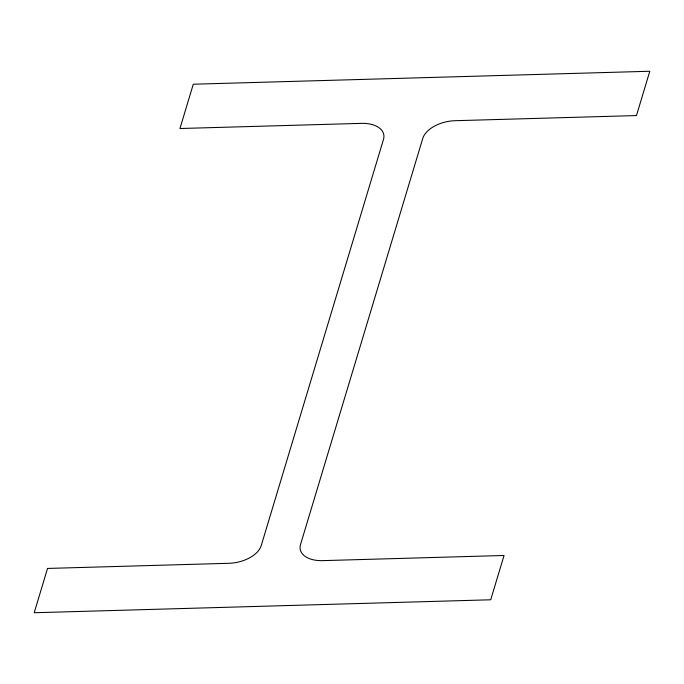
<?xml version="1.0" encoding="UTF-8"?>
<svg xmlns="http://www.w3.org/2000/svg" width="684" height="684" viewBox="0 0 684 684"><rect width="100%" height="100%" fill="white"/><g stroke="black" fill="none" stroke-linecap="round" stroke-linejoin="round"><path stroke-width="1.03" d="M47.538 568.438L34.2 612.744L490.719 599.783L504.048 555.485L322.609 560.632A28.044 16.245 -12.1 0 1 300.541 544.481L422.772 138.399A28.044 16.245 -12.1 0 1 455.022 120.709L636.462 115.562L649.8 71.256L193.281 84.218L179.952 128.515L361.391 123.368A28.044 16.245 -12.1 0 1 383.459 139.519L261.228 545.601A28.044 16.245 -12.1 0 1 228.978 563.291L47.538 568.438"/></g></svg>
